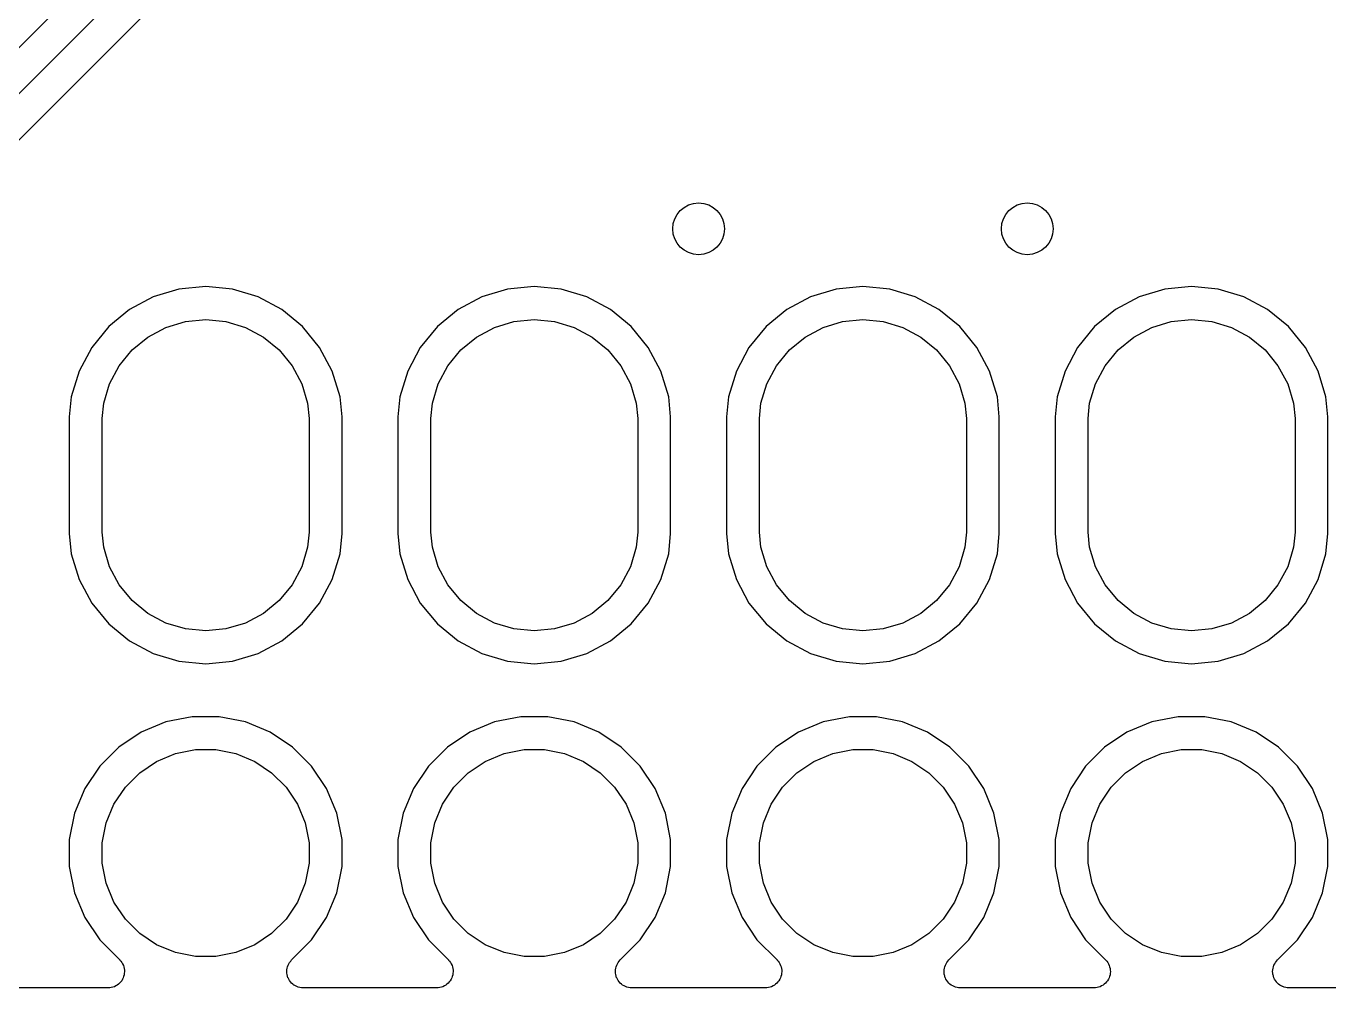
# Model space of a CAD drawing. Extents: x 74.6 to 163.3, y -89.7 to -63.9.
# Drawn here: x 104.66 to 114.73, y -89.69 to -82.25 of the extents above; entities that cross this region are included whole.
import ezdxf

# ---------------------------------------------------------------- set-up
doc = ezdxf.new("R2010")
doc.units = 0
doc.layers.add('BLACK', color=7, linetype='CONTINUOUS')

msp = doc.modelspace()

# ---------------------------------------------------------------- linework, layer by layer
at = {"layer": 'BLACK', "linetype": 'CONTINUOUS'}
for p, q in [((103.834, -83.187), (113.074, -73.9468)), ((113.27, -74.1044), (103.979, -83.396)), ((104.172, -83.5624), (113.274, -74.4603)), ((105.838, -84.2862), (105.64, -84.3465)), ((106.045, -84.2659), (105.838, -84.2862)), ((106.252, -84.2862), (106.045, -84.2659)), ((106.45, -84.3465), (106.252, -84.2862)), ((108.378, -84.2862), (108.18, -84.3465)), ((108.585, -84.2659), (108.378, -84.2862)), ((108.792, -84.2862), (108.585, -84.2659)), ((108.99, -84.3465), (108.792, -84.2862)), ((110.918, -84.2862), (110.72, -84.3465)), ((111.125, -84.2659), (110.918, -84.2862)), ((111.332, -84.2862), (111.125, -84.2659)), ((111.53, -84.3465), (111.332, -84.2862)), ((113.458, -84.2862), (113.26, -84.3465)), ((113.665, -84.2659), (113.458, -84.2862)), ((113.872, -84.2862), (113.665, -84.2659)), ((114.07, -84.3465), (113.872, -84.2862)), ((105.64, -84.3465), (105.457, -84.4444)), ((106.633, -84.4444), (106.45, -84.3465)), ((108.18, -84.3465), (107.997, -84.4444)), ((109.173, -84.4444), (108.99, -84.3465)), ((110.72, -84.3465), (110.537, -84.4444)), ((111.713, -84.4444), (111.53, -84.3465)), ((113.26, -84.3465), (113.077, -84.4444)), ((114.253, -84.4444), (114.07, -84.3465)), ((105.457, -84.4444), (105.296, -84.5761)), ((106.794, -84.5761), (106.633, -84.4444)), ((107.997, -84.4444), (107.836, -84.5761)), ((109.334, -84.5761), (109.173, -84.4444)), ((110.537, -84.4444), (110.376, -84.5761)), ((111.874, -84.5761), (111.713, -84.4444)), ((113.077, -84.4444), (112.916, -84.5761)), ((114.414, -84.5761), (114.253, -84.4444)), ((105.296, -84.5761), (105.164, -84.7366)), ((105.598, -84.6566), (105.737, -84.5823)), ((105.737, -84.5823), (105.888, -84.5366)), ((105.888, -84.5366), (106.045, -84.5211)), ((106.045, -84.5211), (106.202, -84.5366)), ((106.202, -84.5366), (106.353, -84.5823)), ((106.353, -84.5823), (106.492, -84.6566)), ((106.926, -84.7366), (106.794, -84.5761)), ((107.836, -84.5761), (107.704, -84.7366)), ((108.138, -84.6566), (108.277, -84.5823)), ((108.277, -84.5823), (108.428, -84.5366)), ((108.428, -84.5366), (108.585, -84.5211)), ((108.585, -84.5211), (108.742, -84.5366)), ((108.742, -84.5366), (108.893, -84.5823)), ((108.893, -84.5823), (109.032, -84.6566)), ((109.466, -84.7366), (109.334, -84.5761)), ((110.376, -84.5761), (110.244, -84.7366)), ((110.678, -84.6566), (110.817, -84.5823)), ((110.817, -84.5823), (110.968, -84.5366)), ((110.968, -84.5366), (111.125, -84.5211)), ((111.125, -84.5211), (111.282, -84.5366)), ((111.282, -84.5366), (111.433, -84.5823)), ((111.433, -84.5823), (111.572, -84.6566)), ((112.006, -84.7366), (111.874, -84.5761)), ((112.916, -84.5761), (112.784, -84.7366)), ((113.218, -84.6566), (113.357, -84.5823)), ((113.357, -84.5823), (113.508, -84.5366)), ((113.508, -84.5366), (113.665, -84.5211)), ((113.665, -84.5211), (113.822, -84.5366)), ((113.822, -84.5366), (113.973, -84.5823)), ((113.973, -84.5823), (114.112, -84.6566)), ((114.546, -84.7366), (114.414, -84.5761)), ((105.477, -84.7566), (105.598, -84.6566)), ((106.492, -84.6566), (106.613, -84.7566)), ((108.017, -84.7566), (108.138, -84.6566)), ((109.032, -84.6566), (109.153, -84.7566)), ((110.557, -84.7566), (110.678, -84.6566)), ((111.572, -84.6566), (111.693, -84.7566)), ((113.097, -84.7566), (113.218, -84.6566)), ((114.112, -84.6566), (114.233, -84.7566)), ((105.164, -84.7366), (105.067, -84.9197)), ((105.377, -84.8784), (105.477, -84.7566)), ((106.613, -84.7566), (106.713, -84.8784)), ((107.023, -84.9197), (106.926, -84.7366)), ((107.704, -84.7366), (107.607, -84.9197)), ((107.917, -84.8784), (108.017, -84.7566)), ((109.153, -84.7566), (109.253, -84.8784)), ((109.563, -84.9197), (109.466, -84.7366)), ((110.244, -84.7366), (110.147, -84.9197)), ((110.457, -84.8784), (110.557, -84.7566)), ((111.693, -84.7566), (111.793, -84.8784)), ((112.103, -84.9197), (112.006, -84.7366)), ((112.784, -84.7366), (112.687, -84.9197)), ((112.997, -84.8784), (113.097, -84.7566)), ((114.233, -84.7566), (114.333, -84.8784)), ((114.643, -84.9197), (114.546, -84.7366)), ((105.302, -85.0174), (105.377, -84.8784)), ((106.713, -84.8784), (106.788, -85.0174)), ((107.842, -85.0174), (107.917, -84.8784)), ((109.253, -84.8784), (109.328, -85.0174)), ((110.382, -85.0174), (110.457, -84.8784)), ((111.793, -84.8784), (111.868, -85.0174)), ((112.922, -85.0174), (112.997, -84.8784)), ((114.333, -84.8784), (114.408, -85.0174)), ((105.067, -84.9197), (105.006, -85.1184)), ((107.084, -85.1184), (107.023, -84.9197)), ((107.607, -84.9197), (107.546, -85.1184)), ((109.624, -85.1184), (109.563, -84.9197)), ((110.147, -84.9197), (110.086, -85.1184)), ((112.164, -85.1184), (112.103, -84.9197)), ((112.687, -84.9197), (112.626, -85.1184)), ((114.704, -85.1184), (114.643, -84.9197)), ((105.257, -85.1682), (105.302, -85.0174)), ((106.788, -85.0174), (106.833, -85.1682)), ((107.797, -85.1682), (107.842, -85.0174)), ((109.328, -85.0174), (109.373, -85.1682)), ((110.337, -85.1682), (110.382, -85.0174)), ((111.868, -85.0174), (111.913, -85.1682)), ((112.877, -85.1682), (112.922, -85.0174)), ((114.408, -85.0174), (114.453, -85.1682)), ((105.006, -85.1184), (104.991, -85.2732)), ((105.245, -85.2857), (105.257, -85.1682)), ((106.833, -85.1682), (106.845, -85.2857)), ((107.099, -85.2732), (107.084, -85.1184)), ((107.546, -85.1184), (107.531, -85.2732)), ((107.785, -85.2857), (107.797, -85.1682)), ((109.373, -85.1682), (109.385, -85.2857)), ((109.639, -85.2732), (109.624, -85.1184)), ((110.086, -85.1184), (110.071, -85.2732)), ((110.325, -85.2857), (110.337, -85.1682)), ((111.913, -85.1682), (111.925, -85.2857)), ((112.179, -85.2732), (112.164, -85.1184)), ((112.626, -85.1184), (112.611, -85.2732)), ((112.865, -85.2857), (112.877, -85.1682)), ((114.453, -85.1682), (114.465, -85.2857)), ((114.719, -85.2732), (114.704, -85.1184)), ((104.991, -85.2732), (104.991, -86.1768)), ((105.245, -86.1643), (105.245, -85.2857)), ((106.845, -85.2857), (106.845, -86.1643)), ((107.099, -86.1768), (107.099, -85.2732)), ((107.531, -85.2732), (107.531, -86.1768)), ((107.785, -86.1643), (107.785, -85.2857)), ((109.385, -85.2857), (109.385, -86.1643)), ((109.639, -86.1768), (109.639, -85.2732)), ((110.071, -85.2732), (110.071, -86.1768)), ((110.325, -86.1643), (110.325, -85.2857)), ((111.925, -85.2857), (111.925, -86.1643)), ((112.179, -86.1768), (112.179, -85.2732)), ((112.611, -85.2732), (112.611, -86.1768)), ((112.865, -86.1643), (112.865, -85.2857)), ((114.465, -85.2857), (114.465, -86.1643)), ((114.719, -86.1768), (114.719, -85.2732)), ((104.991, -86.1768), (105.006, -86.3316)), ((105.257, -86.2818), (105.245, -86.1643)), ((106.845, -86.1643), (106.833, -86.2818)), ((107.084, -86.3316), (107.099, -86.1768)), ((107.531, -86.1768), (107.546, -86.3316)), ((107.797, -86.2818), (107.785, -86.1643)), ((109.385, -86.1643), (109.373, -86.2818)), ((109.624, -86.3316), (109.639, -86.1768)), ((110.071, -86.1768), (110.086, -86.3316)), ((110.337, -86.2818), (110.325, -86.1643)), ((111.925, -86.1643), (111.913, -86.2818)), ((112.164, -86.3316), (112.179, -86.1768)), ((112.611, -86.1768), (112.626, -86.3316)), ((112.877, -86.2818), (112.865, -86.1643)), ((114.465, -86.1643), (114.453, -86.2818)), ((114.704, -86.3316), (114.719, -86.1768)), ((105.302, -86.4326), (105.257, -86.2818)), ((106.833, -86.2818), (106.788, -86.4326)), ((107.842, -86.4326), (107.797, -86.2818)), ((109.373, -86.2818), (109.328, -86.4326)), ((110.382, -86.4326), (110.337, -86.2818)), ((111.913, -86.2818), (111.868, -86.4326)), ((112.922, -86.4326), (112.877, -86.2818)), ((114.453, -86.2818), (114.408, -86.4326)), ((105.006, -86.3316), (105.067, -86.5303)), ((107.023, -86.5303), (107.084, -86.3316)), ((107.546, -86.3316), (107.607, -86.5303)), ((109.563, -86.5303), (109.624, -86.3316)), ((110.086, -86.3316), (110.147, -86.5303)), ((112.103, -86.5303), (112.164, -86.3316)), ((112.626, -86.3316), (112.687, -86.5303)), ((114.643, -86.5303), (114.704, -86.3316)), ((105.377, -86.5716), (105.302, -86.4326)), ((106.788, -86.4326), (106.713, -86.5716)), ((107.917, -86.5716), (107.842, -86.4326)), ((109.328, -86.4326), (109.253, -86.5716)), ((110.457, -86.5716), (110.382, -86.4326)), ((111.868, -86.4326), (111.793, -86.5716)), ((112.997, -86.5716), (112.922, -86.4326)), ((114.408, -86.4326), (114.333, -86.5716)), ((105.067, -86.5303), (105.164, -86.7134)), ((105.477, -86.6934), (105.377, -86.5716)), ((106.713, -86.5716), (106.613, -86.6934)), ((106.926, -86.7134), (107.023, -86.5303)), ((107.607, -86.5303), (107.704, -86.7134)), ((108.017, -86.6934), (107.917, -86.5716)), ((109.253, -86.5716), (109.153, -86.6934)), ((109.466, -86.7134), (109.563, -86.5303)), ((110.147, -86.5303), (110.244, -86.7134)), ((110.557, -86.6934), (110.457, -86.5716)), ((111.793, -86.5716), (111.693, -86.6934)), ((112.006, -86.7134), (112.103, -86.5303)), ((112.687, -86.5303), (112.784, -86.7134)), ((113.097, -86.6934), (112.997, -86.5716)), ((114.333, -86.5716), (114.233, -86.6934)), ((114.546, -86.7134), (114.643, -86.5303)), ((105.598, -86.7934), (105.477, -86.6934)), ((106.613, -86.6934), (106.492, -86.7934)), ((108.138, -86.7934), (108.017, -86.6934)), ((109.153, -86.6934), (109.032, -86.7934)), ((110.678, -86.7934), (110.557, -86.6934)), ((111.693, -86.6934), (111.572, -86.7934)), ((113.218, -86.7934), (113.097, -86.6934)), ((114.233, -86.6934), (114.112, -86.7934)), ((105.164, -86.7134), (105.296, -86.8739)), ((105.737, -86.8677), (105.598, -86.7934)), ((106.492, -86.7934), (106.353, -86.8677)), ((106.794, -86.8739), (106.926, -86.7134)), ((107.704, -86.7134), (107.836, -86.8739)), ((108.277, -86.8677), (108.138, -86.7934)), ((109.032, -86.7934), (108.893, -86.8677)), ((109.334, -86.8739), (109.466, -86.7134)), ((110.244, -86.7134), (110.376, -86.8739)), ((110.817, -86.8677), (110.678, -86.7934)), ((111.572, -86.7934), (111.433, -86.8677)), ((111.874, -86.8739), (112.006, -86.7134)), ((112.784, -86.7134), (112.916, -86.8739)), ((113.357, -86.8677), (113.218, -86.7934)), ((114.112, -86.7934), (113.973, -86.8677)), ((114.414, -86.8739), (114.546, -86.7134)), ((105.296, -86.8739), (105.457, -87.0056)), ((105.888, -86.9134), (105.737, -86.8677)), ((106.353, -86.8677), (106.202, -86.9134)), ((106.633, -87.0056), (106.794, -86.8739)), ((107.836, -86.8739), (107.997, -87.0056)), ((108.428, -86.9134), (108.277, -86.8677)), ((108.893, -86.8677), (108.742, -86.9134)), ((109.173, -87.0056), (109.334, -86.8739)), ((110.376, -86.8739), (110.537, -87.0056)), ((110.968, -86.9134), (110.817, -86.8677)), ((111.433, -86.8677), (111.282, -86.9134)), ((111.713, -87.0056), (111.874, -86.8739)), ((112.916, -86.8739), (113.077, -87.0056)), ((113.508, -86.9134), (113.357, -86.8677)), ((113.973, -86.8677), (113.822, -86.9134)), ((114.253, -87.0056), (114.414, -86.8739)), ((105.457, -87.0056), (105.64, -87.1035)), ((106.045, -86.9289), (105.888, -86.9134)), ((106.202, -86.9134), (106.045, -86.9289)), ((106.45, -87.1035), (106.633, -87.0056)), ((107.997, -87.0056), (108.18, -87.1035)), ((108.585, -86.9289), (108.428, -86.9134)), ((108.742, -86.9134), (108.585, -86.9289)), ((108.99, -87.1035), (109.173, -87.0056)), ((110.537, -87.0056), (110.72, -87.1035)), ((111.125, -86.9289), (110.968, -86.9134)), ((111.282, -86.9134), (111.125, -86.9289)), ((111.53, -87.1035), (111.713, -87.0056)), ((113.077, -87.0056), (113.26, -87.1035)), ((113.665, -86.9289), (113.508, -86.9134)), ((113.822, -86.9134), (113.665, -86.9289)), ((114.07, -87.1035), (114.253, -87.0056)), ((105.64, -87.1035), (105.838, -87.1637)), ((106.252, -87.1637), (106.45, -87.1035)), ((108.18, -87.1035), (108.378, -87.1637)), ((108.792, -87.1637), (108.99, -87.1035)), ((110.72, -87.1035), (110.918, -87.1637)), ((111.332, -87.1637), (111.53, -87.1035)), ((113.26, -87.1035), (113.458, -87.1637)), ((113.872, -87.1637), (114.07, -87.1035)), ((105.838, -87.1637), (106.045, -87.1841)), ((106.045, -87.1841), (106.252, -87.1637)), ((108.378, -87.1637), (108.585, -87.1841)), ((108.585, -87.1841), (108.792, -87.1637)), ((110.918, -87.1637), (111.125, -87.1841)), ((111.125, -87.1841), (111.332, -87.1637)), ((113.458, -87.1637), (113.665, -87.1841)), ((113.665, -87.1841), (113.872, -87.1637)), ((105.941, -87.592), (105.738, -87.6325)), ((106.149, -87.592), (105.941, -87.592)), ((106.352, -87.6325), (106.149, -87.592)), ((108.481, -87.592), (108.278, -87.6325)), ((108.689, -87.592), (108.481, -87.592)), ((108.892, -87.6325), (108.689, -87.592)), ((111.021, -87.592), (110.818, -87.6325)), ((111.229, -87.592), (111.021, -87.592)), ((111.432, -87.6325), (111.229, -87.592)), ((113.561, -87.592), (113.358, -87.6325)), ((113.769, -87.592), (113.561, -87.592)), ((113.972, -87.6325), (113.769, -87.592)), ((105.546, -87.712), (105.373, -87.8273)), ((105.738, -87.6325), (105.546, -87.712)), ((106.544, -87.712), (106.352, -87.6325)), ((106.717, -87.8273), (106.544, -87.712)), ((108.086, -87.712), (107.913, -87.8273)), ((108.278, -87.6325), (108.086, -87.712)), ((109.084, -87.712), (108.892, -87.6325)), ((109.257, -87.8273), (109.084, -87.712)), ((110.626, -87.712), (110.453, -87.8273)), ((110.818, -87.6325), (110.626, -87.712)), ((111.624, -87.712), (111.432, -87.6325)), ((111.797, -87.8273), (111.624, -87.712)), ((113.166, -87.712), (112.993, -87.8273)), ((113.358, -87.6325), (113.166, -87.712)), ((114.164, -87.712), (113.972, -87.6325)), ((114.337, -87.8273), (114.164, -87.712)), ((105.373, -87.8273), (105.226, -87.9741)), ((105.666, -87.937), (105.812, -87.8767)), ((105.812, -87.8767), (105.966, -87.846)), ((105.966, -87.846), (106.124, -87.846)), ((106.124, -87.846), (106.278, -87.8767)), ((106.278, -87.8767), (106.424, -87.937)), ((106.864, -87.9741), (106.717, -87.8273)), ((107.913, -87.8273), (107.766, -87.9741)), ((108.206, -87.937), (108.352, -87.8767)), ((108.352, -87.8767), (108.506, -87.846)), ((108.506, -87.846), (108.664, -87.846)), ((108.664, -87.846), (108.818, -87.8767)), ((108.818, -87.8767), (108.964, -87.937)), ((109.404, -87.9741), (109.257, -87.8273)), ((110.453, -87.8273), (110.306, -87.9741)), ((110.746, -87.937), (110.892, -87.8767)), ((110.892, -87.8767), (111.046, -87.846)), ((111.046, -87.846), (111.204, -87.846)), ((111.204, -87.846), (111.358, -87.8767)), ((111.358, -87.8767), (111.504, -87.937)), ((111.944, -87.9741), (111.797, -87.8273)), ((112.993, -87.8273), (112.846, -87.9741)), ((113.286, -87.937), (113.432, -87.8767)), ((113.432, -87.8767), (113.586, -87.846)), ((113.586, -87.846), (113.744, -87.846)), ((113.744, -87.846), (113.898, -87.8767)), ((113.898, -87.8767), (114.044, -87.937)), ((114.484, -87.9741), (114.337, -87.8273)), ((105.226, -87.9741), (105.111, -88.1467)), ((105.535, -88.0246), (105.666, -87.937)), ((106.424, -87.937), (106.555, -88.0246)), ((106.979, -88.1467), (106.864, -87.9741)), ((107.766, -87.9741), (107.651, -88.1467)), ((108.075, -88.0246), (108.206, -87.937)), ((108.964, -87.937), (109.095, -88.0246)), ((109.519, -88.1467), (109.404, -87.9741)), ((110.306, -87.9741), (110.191, -88.1467)), ((110.615, -88.0246), (110.746, -87.937)), ((111.504, -87.937), (111.635, -88.0246)), ((112.059, -88.1467), (111.944, -87.9741)), ((112.846, -87.9741), (112.731, -88.1467)), ((113.155, -88.0246), (113.286, -87.937)), ((114.044, -87.937), (114.175, -88.0246)), ((114.599, -88.1467), (114.484, -87.9741)), ((105.424, -88.136), (105.535, -88.0246)), ((106.555, -88.0246), (106.666, -88.136)), ((107.964, -88.136), (108.075, -88.0246)), ((109.095, -88.0246), (109.206, -88.136)), ((110.504, -88.136), (110.615, -88.0246)), ((111.635, -88.0246), (111.746, -88.136)), ((113.044, -88.136), (113.155, -88.0246)), ((114.175, -88.0246), (114.286, -88.136)), ((105.111, -88.1467), (105.032, -88.3386)), ((105.336, -88.2671), (105.424, -88.136)), ((106.666, -88.136), (106.754, -88.2671)), ((107.058, -88.3386), (106.979, -88.1467)), ((107.651, -88.1467), (107.572, -88.3386)), ((107.876, -88.2671), (107.964, -88.136)), ((109.206, -88.136), (109.294, -88.2671)), ((109.598, -88.3386), (109.519, -88.1467)), ((110.191, -88.1467), (110.112, -88.3386)), ((110.416, -88.2671), (110.504, -88.136)), ((111.746, -88.136), (111.834, -88.2671)), ((112.138, -88.3386), (112.059, -88.1467)), ((112.731, -88.1467), (112.652, -88.3386)), ((112.956, -88.2671), (113.044, -88.136)), ((114.286, -88.136), (114.374, -88.2671)), ((114.678, -88.3386), (114.599, -88.1467)), ((105.276, -88.4126), (105.336, -88.2671)), ((106.754, -88.2671), (106.814, -88.4126)), ((107.816, -88.4126), (107.876, -88.2671)), ((109.294, -88.2671), (109.354, -88.4126)), ((110.356, -88.4126), (110.416, -88.2671)), ((111.834, -88.2671), (111.894, -88.4126)), ((112.896, -88.4126), (112.956, -88.2671)), ((114.374, -88.2671), (114.434, -88.4126)), ((105.032, -88.3386), (104.991, -88.5422)), ((105.245, -88.5672), (105.276, -88.4126)), ((106.814, -88.4126), (106.845, -88.5672)), ((107.099, -88.5422), (107.058, -88.3386)), ((107.572, -88.3386), (107.531, -88.5422)), ((107.785, -88.5672), (107.816, -88.4126)), ((109.354, -88.4126), (109.385, -88.5672)), ((109.639, -88.5422), (109.598, -88.3386)), ((110.112, -88.3386), (110.071, -88.5422)), ((110.325, -88.5672), (110.356, -88.4126)), ((111.894, -88.4126), (111.925, -88.5672)), ((112.179, -88.5422), (112.138, -88.3386)), ((112.652, -88.3386), (112.611, -88.5422)), ((112.865, -88.5672), (112.896, -88.4126)), ((114.434, -88.4126), (114.465, -88.5672)), ((114.719, -88.5422), (114.678, -88.3386)), ((104.991, -88.5422), (104.991, -88.7498)), ((105.245, -88.7248), (105.245, -88.5672)), ((106.845, -88.5672), (106.845, -88.7248)), ((107.099, -88.7498), (107.099, -88.5422)), ((107.531, -88.5422), (107.531, -88.7498)), ((107.785, -88.7248), (107.785, -88.5672)), ((109.385, -88.5672), (109.385, -88.7248)), ((109.639, -88.7498), (109.639, -88.5422)), ((110.071, -88.5422), (110.071, -88.7498)), ((110.325, -88.7248), (110.325, -88.5672)), ((111.925, -88.5672), (111.925, -88.7248)), ((112.179, -88.7498), (112.179, -88.5422)), ((112.611, -88.5422), (112.611, -88.7498)), ((112.865, -88.7248), (112.865, -88.5672)), ((114.465, -88.5672), (114.465, -88.7248)), ((114.719, -88.7498), (114.719, -88.5422)), ((104.991, -88.7498), (105.032, -88.9534)), ((105.276, -88.8794), (105.245, -88.7248)), ((106.845, -88.7248), (106.814, -88.8794)), ((107.058, -88.9534), (107.099, -88.7498)), ((107.531, -88.7498), (107.572, -88.9534)), ((107.816, -88.8794), (107.785, -88.7248)), ((109.385, -88.7248), (109.354, -88.8794)), ((109.598, -88.9534), (109.639, -88.7498)), ((110.071, -88.7498), (110.112, -88.9534)), ((110.356, -88.8794), (110.325, -88.7248)), ((111.925, -88.7248), (111.894, -88.8794)), ((112.138, -88.9534), (112.179, -88.7498)), ((112.611, -88.7498), (112.652, -88.9534)), ((112.896, -88.8794), (112.865, -88.7248)), ((114.465, -88.7248), (114.434, -88.8794)), ((114.678, -88.9534), (114.719, -88.7498)), ((105.336, -89.0249), (105.276, -88.8794)), ((106.814, -88.8794), (106.754, -89.0249)), ((107.876, -89.0249), (107.816, -88.8794)), ((109.354, -88.8794), (109.294, -89.0249)), ((110.416, -89.0249), (110.356, -88.8794)), ((111.894, -88.8794), (111.834, -89.0249)), ((112.956, -89.0249), (112.896, -88.8794)), ((114.434, -88.8794), (114.374, -89.0249)), ((105.032, -88.9534), (105.111, -89.1453)), ((106.979, -89.1453), (107.058, -88.9534)), ((107.572, -88.9534), (107.651, -89.1453)), ((109.519, -89.1453), (109.598, -88.9534)), ((110.112, -88.9534), (110.191, -89.1453)), ((112.059, -89.1453), (112.138, -88.9534)), ((112.652, -88.9534), (112.731, -89.1453)), ((114.599, -89.1453), (114.678, -88.9534)), ((105.424, -89.156), (105.336, -89.0249)), ((106.754, -89.0249), (106.666, -89.156)), ((107.964, -89.156), (107.876, -89.0249)), ((109.294, -89.0249), (109.206, -89.156)), ((110.504, -89.156), (110.416, -89.0249)), ((111.834, -89.0249), (111.746, -89.156)), ((113.044, -89.156), (112.956, -89.0249)), ((114.374, -89.0249), (114.286, -89.156)), ((105.111, -89.1453), (105.226, -89.3179)), ((105.535, -89.2674), (105.424, -89.156)), ((106.666, -89.156), (106.555, -89.2674)), ((106.864, -89.3179), (106.979, -89.1453)), ((107.651, -89.1453), (107.766, -89.3179)), ((108.075, -89.2674), (107.964, -89.156)), ((109.206, -89.156), (109.095, -89.2674)), ((109.404, -89.3179), (109.519, -89.1453)), ((110.191, -89.1453), (110.306, -89.3179)), ((110.615, -89.2674), (110.504, -89.156)), ((111.746, -89.156), (111.635, -89.2674)), ((111.944, -89.3179), (112.059, -89.1453)), ((112.731, -89.1453), (112.846, -89.3179)), ((113.155, -89.2674), (113.044, -89.156)), ((114.286, -89.156), (114.175, -89.2674)), ((114.484, -89.3179), (114.599, -89.1453)), ((105.226, -89.3179), (105.381, -89.4722)), ((105.666, -89.355), (105.535, -89.2674)), ((106.555, -89.2674), (106.424, -89.355)), ((106.709, -89.4722), (106.864, -89.3179)), ((107.766, -89.3179), (107.921, -89.4722)), ((108.206, -89.355), (108.075, -89.2674)), ((109.095, -89.2674), (108.964, -89.355)), ((109.249, -89.4722), (109.404, -89.3179)), ((110.306, -89.3179), (110.461, -89.4722)), ((110.746, -89.355), (110.615, -89.2674)), ((111.635, -89.2674), (111.504, -89.355)), ((111.789, -89.4722), (111.944, -89.3179)), ((112.846, -89.3179), (113.001, -89.4722)), ((113.286, -89.355), (113.155, -89.2674)), ((114.175, -89.2674), (114.044, -89.355)), ((114.329, -89.4722), (114.484, -89.3179)), ((105.812, -89.4153), (105.666, -89.355)), ((105.966, -89.446), (105.812, -89.4153)), ((106.278, -89.4153), (106.124, -89.446)), ((106.424, -89.355), (106.278, -89.4153)), ((108.352, -89.4153), (108.206, -89.355)), ((108.506, -89.446), (108.352, -89.4153)), ((108.818, -89.4153), (108.664, -89.446)), ((108.964, -89.355), (108.818, -89.4153)), ((110.892, -89.4153), (110.746, -89.355)), ((111.046, -89.446), (110.892, -89.4153)), ((111.358, -89.4153), (111.204, -89.446)), ((111.504, -89.355), (111.358, -89.4153)), ((113.432, -89.4153), (113.286, -89.355)), ((113.586, -89.446), (113.432, -89.4153)), ((113.898, -89.4153), (113.744, -89.446)), ((114.044, -89.355), (113.898, -89.4153)), ((105.381, -89.4722), (105.382, -89.4731)), ((105.382, -89.4731), (105.382, -89.4731)), ((105.382, -89.4731), (105.382, -89.4732)), ((105.382, -89.4732), (105.382, -89.4735)), ((105.382, -89.4735), (105.39, -89.4831)), ((105.39, -89.4831), (105.397, -89.4925)), ((105.397, -89.4925), (105.397, -89.4927)), ((105.397, -89.4927), (105.397, -89.4928)), ((105.397, -89.4928), (105.403, -89.5037)), ((105.403, -89.5037), (105.409, -89.5144)), ((105.409, -89.5144), (105.409, -89.5146)), ((105.409, -89.5146), (105.409, -89.5148)), ((105.409, -89.5148), (105.412, -89.5267)), ((106.124, -89.446), (105.966, -89.446)), ((106.675, -89.5365), (106.678, -89.5247)), ((106.678, -89.5247), (106.682, -89.5132)), ((106.682, -89.5128), (106.688, -89.5019)), ((106.682, -89.513), (106.682, -89.5128)), ((106.682, -89.5132), (106.682, -89.513)), ((106.688, -89.5019), (106.694, -89.4914)), ((106.694, -89.491), (106.702, -89.4816)), ((106.694, -89.4912), (106.694, -89.491)), ((106.694, -89.4914), (106.694, -89.4912)), ((106.702, -89.4816), (106.709, -89.4722)), ((107.921, -89.4722), (107.922, -89.4731)), ((107.922, -89.4731), (107.922, -89.4731)), ((107.922, -89.4731), (107.922, -89.4732)), ((107.922, -89.4732), (107.922, -89.4735)), ((107.922, -89.4735), (107.93, -89.4831)), ((107.93, -89.4831), (107.937, -89.4925)), ((107.937, -89.4925), (107.937, -89.4927)), ((107.937, -89.4927), (107.937, -89.4928)), ((107.937, -89.4928), (107.943, -89.5037)), ((107.943, -89.5037), (107.949, -89.5144)), ((107.949, -89.5144), (107.949, -89.5146)), ((107.949, -89.5146), (107.949, -89.5148)), ((107.949, -89.5148), (107.952, -89.5267)), ((108.664, -89.446), (108.506, -89.446)), ((109.215, -89.5365), (109.218, -89.5247)), ((109.218, -89.5247), (109.222, -89.5132)), ((109.222, -89.5128), (109.228, -89.5019)), ((109.222, -89.513), (109.222, -89.5128)), ((109.222, -89.5132), (109.222, -89.513)), ((109.228, -89.5019), (109.234, -89.4914)), ((109.234, -89.491), (109.242, -89.4816)), ((109.234, -89.4912), (109.234, -89.491)), ((109.234, -89.4914), (109.234, -89.4912)), ((109.242, -89.4816), (109.249, -89.4722)), ((110.461, -89.4722), (110.462, -89.4731)), ((110.462, -89.4731), (110.462, -89.4731)), ((110.462, -89.4731), (110.462, -89.4732)), ((110.462, -89.4732), (110.462, -89.4735)), ((110.462, -89.4735), (110.47, -89.4831)), ((110.47, -89.4831), (110.477, -89.4925)), ((110.477, -89.4925), (110.477, -89.4927)), ((110.477, -89.4927), (110.477, -89.4928)), ((110.477, -89.4928), (110.483, -89.5037)), ((110.483, -89.5037), (110.489, -89.5144)), ((110.489, -89.5144), (110.489, -89.5146)), ((110.489, -89.5146), (110.489, -89.5148)), ((110.489, -89.5148), (110.492, -89.5267)), ((111.204, -89.446), (111.046, -89.446)), ((111.755, -89.5365), (111.758, -89.5247)), ((111.758, -89.5247), (111.762, -89.5132)), ((111.762, -89.5128), (111.768, -89.5019)), ((111.762, -89.513), (111.762, -89.5128)), ((111.762, -89.5132), (111.762, -89.513)), ((111.768, -89.5019), (111.774, -89.4914)), ((111.774, -89.491), (111.782, -89.4816)), ((111.774, -89.4912), (111.774, -89.491)), ((111.774, -89.4914), (111.774, -89.4912)), ((111.782, -89.4816), (111.789, -89.4722)), ((113.001, -89.4722), (113.002, -89.4731)), ((113.002, -89.4731), (113.002, -89.4731)), ((113.002, -89.4731), (113.002, -89.4732)), ((113.002, -89.4732), (113.002, -89.4735)), ((113.002, -89.4735), (113.01, -89.4831)), ((113.01, -89.4831), (113.017, -89.4925)), ((113.017, -89.4925), (113.017, -89.4927)), ((113.017, -89.4927), (113.017, -89.4928)), ((113.017, -89.4928), (113.023, -89.5037)), ((113.023, -89.5037), (113.029, -89.5144)), ((113.029, -89.5144), (113.029, -89.5146)), ((113.029, -89.5146), (113.029, -89.5148)), ((113.029, -89.5148), (113.032, -89.5267)), ((113.744, -89.446), (113.586, -89.446)), ((114.295, -89.5365), (114.298, -89.5247)), ((114.298, -89.5247), (114.302, -89.5132)), ((114.302, -89.5128), (114.308, -89.5019)), ((114.302, -89.513), (114.302, -89.5128)), ((114.302, -89.5132), (114.302, -89.513)), ((114.308, -89.5019), (114.314, -89.4914)), ((114.314, -89.491), (114.322, -89.4816)), ((114.314, -89.4912), (114.314, -89.491)), ((114.314, -89.4914), (114.314, -89.4912)), ((114.322, -89.4816), (114.329, -89.4722)), ((105.402, -89.6223), (105.396, -89.633)), ((105.408, -89.6116), (105.402, -89.6223)), ((105.411, -89.5997), (105.408, -89.6112)), ((105.408, -89.6112), (105.408, -89.6114)), ((105.408, -89.6114), (105.408, -89.6116)), ((105.415, -89.588), (105.411, -89.5997)), ((105.412, -89.5267), (105.416, -89.5382)), ((105.416, -89.5755), (105.415, -89.5875)), ((105.415, -89.5875), (105.415, -89.5877)), ((105.415, -89.5877), (105.415, -89.588)), ((105.416, -89.5382), (105.416, -89.5384)), ((105.416, -89.5384), (105.416, -89.5386)), ((105.416, -89.5386), (105.417, -89.5508)), ((105.418, -89.5633), (105.416, -89.5755)), ((105.417, -89.5508), (105.418, -89.5629)), ((105.418, -89.5629), (105.418, -89.5631)), ((105.418, -89.5631), (105.418, -89.5633)), ((106.672, -89.5611), (106.673, -89.549)), ((106.672, -89.5613), (106.672, -89.5611)), ((106.672, -89.5616), (106.672, -89.5613)), ((106.673, -89.5736), (106.672, -89.5616)), ((106.673, -89.549), (106.675, -89.5369)), ((106.674, -89.5858), (106.673, -89.5736)), ((106.674, -89.586), (106.674, -89.5858)), ((106.675, -89.5862), (106.674, -89.586)), ((106.675, -89.5367), (106.675, -89.5365)), ((106.675, -89.5369), (106.675, -89.5367)), ((106.678, -89.5979), (106.675, -89.5862)), ((106.681, -89.6096), (106.678, -89.5979)), ((106.682, -89.6098), (106.681, -89.6096)), ((106.682, -89.61), (106.682, -89.6098)), ((106.687, -89.6208), (106.682, -89.61)), ((106.693, -89.6315), (106.687, -89.6208)), ((107.942, -89.6223), (107.936, -89.633)), ((107.948, -89.6116), (107.942, -89.6223)), ((107.951, -89.5997), (107.948, -89.6112)), ((107.948, -89.6112), (107.948, -89.6114)), ((107.948, -89.6114), (107.948, -89.6116)), ((107.955, -89.588), (107.951, -89.5997)), ((107.952, -89.5267), (107.956, -89.5382)), ((107.956, -89.5755), (107.955, -89.5875)), ((107.955, -89.5875), (107.955, -89.5877)), ((107.955, -89.5877), (107.955, -89.588)), ((107.956, -89.5382), (107.956, -89.5384)), ((107.956, -89.5384), (107.956, -89.5386)), ((107.956, -89.5386), (107.957, -89.5508)), ((107.958, -89.5633), (107.956, -89.5755)), ((107.957, -89.5508), (107.958, -89.5629)), ((107.958, -89.5629), (107.958, -89.5631)), ((107.958, -89.5631), (107.958, -89.5633)), ((109.212, -89.5611), (109.213, -89.549)), ((109.212, -89.5613), (109.212, -89.5611)), ((109.212, -89.5616), (109.212, -89.5613)), ((109.213, -89.5736), (109.212, -89.5616)), ((109.213, -89.549), (109.215, -89.5369)), ((109.214, -89.5858), (109.213, -89.5736)), ((109.214, -89.586), (109.214, -89.5858)), ((109.215, -89.5862), (109.214, -89.586)), ((109.215, -89.5367), (109.215, -89.5365)), ((109.215, -89.5369), (109.215, -89.5367)), ((109.218, -89.5979), (109.215, -89.5862)), ((109.221, -89.6096), (109.218, -89.5979)), ((109.222, -89.6098), (109.221, -89.6096)), ((109.222, -89.61), (109.222, -89.6098)), ((109.227, -89.6208), (109.222, -89.61)), ((109.233, -89.6315), (109.227, -89.6208)), ((110.482, -89.6223), (110.476, -89.633)), ((110.488, -89.6116), (110.482, -89.6223)), ((110.491, -89.5997), (110.488, -89.6112)), ((110.488, -89.6112), (110.488, -89.6114)), ((110.488, -89.6114), (110.488, -89.6116)), ((110.495, -89.588), (110.491, -89.5997)), ((110.492, -89.5267), (110.496, -89.5382)), ((110.496, -89.5755), (110.495, -89.5875)), ((110.495, -89.5875), (110.495, -89.5877)), ((110.495, -89.5877), (110.495, -89.588)), ((110.496, -89.5382), (110.496, -89.5384)), ((110.496, -89.5384), (110.496, -89.5386)), ((110.496, -89.5386), (110.497, -89.5508)), ((110.498, -89.5633), (110.496, -89.5755)), ((110.497, -89.5508), (110.498, -89.5629)), ((110.498, -89.5629), (110.498, -89.5631)), ((110.498, -89.5631), (110.498, -89.5633)), ((111.752, -89.5611), (111.753, -89.549)), ((111.752, -89.5613), (111.752, -89.5611)), ((111.752, -89.5616), (111.752, -89.5613)), ((111.753, -89.5736), (111.752, -89.5616)), ((111.753, -89.549), (111.755, -89.5369)), ((111.754, -89.5858), (111.753, -89.5736)), ((111.754, -89.586), (111.754, -89.5858)), ((111.755, -89.5862), (111.754, -89.586)), ((111.755, -89.5367), (111.755, -89.5365)), ((111.755, -89.5369), (111.755, -89.5367)), ((111.758, -89.5979), (111.755, -89.5862)), ((111.761, -89.6096), (111.758, -89.5979)), ((111.762, -89.6098), (111.761, -89.6096)), ((111.762, -89.61), (111.762, -89.6098)), ((111.767, -89.6208), (111.762, -89.61)), ((111.773, -89.6315), (111.767, -89.6208)), ((113.022, -89.6223), (113.016, -89.633)), ((113.028, -89.6116), (113.022, -89.6223)), ((113.031, -89.5997), (113.028, -89.6112)), ((113.028, -89.6112), (113.028, -89.6114)), ((113.028, -89.6114), (113.028, -89.6116)), ((113.035, -89.588), (113.031, -89.5997)), ((113.032, -89.5267), (113.036, -89.5382)), ((113.036, -89.5755), (113.035, -89.5875)), ((113.035, -89.5875), (113.035, -89.5877)), ((113.035, -89.5877), (113.035, -89.588)), ((113.036, -89.5382), (113.036, -89.5384)), ((113.036, -89.5384), (113.036, -89.5386)), ((113.036, -89.5386), (113.037, -89.5508)), ((113.038, -89.5633), (113.036, -89.5755)), ((113.037, -89.5508), (113.038, -89.5629)), ((113.038, -89.5629), (113.038, -89.5631)), ((113.038, -89.5631), (113.038, -89.5633)), ((114.292, -89.5611), (114.293, -89.549)), ((114.292, -89.5613), (114.292, -89.5611)), ((114.292, -89.5616), (114.292, -89.5613)), ((114.293, -89.5736), (114.292, -89.5616)), ((114.293, -89.549), (114.295, -89.5369)), ((114.294, -89.5858), (114.293, -89.5736)), ((114.294, -89.586), (114.294, -89.5858)), ((114.295, -89.5862), (114.294, -89.586)), ((114.295, -89.5367), (114.295, -89.5365)), ((114.295, -89.5369), (114.295, -89.5367)), ((114.298, -89.5979), (114.295, -89.5862)), ((114.301, -89.6096), (114.298, -89.5979)), ((114.302, -89.6098), (114.301, -89.6096)), ((114.302, -89.61), (114.302, -89.6098)), ((114.307, -89.6208), (114.302, -89.61)), ((114.313, -89.6315), (114.307, -89.6208)), ((105.291, -89.689), (104.259, -89.689)), ((105.303, -89.6878), (105.291, -89.689)), ((105.315, -89.6867), (105.303, -89.6878)), ((105.327, -89.6831), (105.315, -89.6866)), ((105.315, -89.6866), (105.315, -89.6866)), ((105.315, -89.6866), (105.315, -89.6867)), ((105.339, -89.6796), (105.327, -89.6831)), ((105.35, -89.6738), (105.339, -89.6794)), ((105.339, -89.6794), (105.339, -89.6795)), ((105.339, -89.6795), (105.339, -89.6796)), ((105.361, -89.668), (105.35, -89.6738)), ((105.37, -89.6601), (105.361, -89.6678)), ((105.361, -89.6678), (105.361, -89.6679)), ((105.361, -89.6679), (105.361, -89.668)), ((105.38, -89.6524), (105.37, -89.6601)), ((105.388, -89.6428), (105.38, -89.6521)), ((105.38, -89.6521), (105.38, -89.6523)), ((105.38, -89.6523), (105.38, -89.6524)), ((105.396, -89.6334), (105.388, -89.6428)), ((105.396, -89.633), (105.396, -89.6332)), ((105.396, -89.6332), (105.396, -89.6334)), ((106.693, -89.6317), (106.693, -89.6315)), ((106.693, -89.6319), (106.693, -89.6317)), ((106.701, -89.6414), (106.693, -89.6319)), ((106.708, -89.6509), (106.701, -89.6414)), ((106.709, -89.651), (106.708, -89.6509)), ((106.709, -89.6512), (106.709, -89.651)), ((106.718, -89.659), (106.709, -89.6512)), ((106.727, -89.6668), (106.718, -89.659)), ((106.728, -89.6669), (106.727, -89.6668)), ((106.728, -89.667), (106.728, -89.6669)), ((106.739, -89.6729), (106.728, -89.667)), ((106.749, -89.6787), (106.739, -89.6729)), ((106.749, -89.6788), (106.749, -89.6787)), ((106.75, -89.6789), (106.749, -89.6788)), ((106.761, -89.6825), (106.75, -89.6789)), ((106.773, -89.6862), (106.761, -89.6825)), ((106.773, -89.6863), (106.773, -89.6862)), ((106.785, -89.6876), (106.773, -89.6863)), ((106.773, -89.6863), (106.773, -89.6863)), ((106.797, -89.689), (106.785, -89.6876)), ((106.798, -89.689), (106.797, -89.689)), ((106.799, -89.689), (106.798, -89.689)), ((106.798, -89.689), (106.798, -89.689)), ((106.798, -89.689), (106.798, -89.689)), ((107.831, -89.689), (106.799, -89.689)), ((107.843, -89.6878), (107.831, -89.689)), ((107.855, -89.6867), (107.843, -89.6878)), ((107.867, -89.6831), (107.855, -89.6866)), ((107.855, -89.6866), (107.855, -89.6866)), ((107.855, -89.6866), (107.855, -89.6867)), ((107.879, -89.6796), (107.867, -89.6831)), ((107.89, -89.6738), (107.879, -89.6794)), ((107.879, -89.6794), (107.879, -89.6795)), ((107.879, -89.6795), (107.879, -89.6796)), ((107.901, -89.668), (107.89, -89.6738)), ((107.91, -89.6601), (107.901, -89.6678)), ((107.901, -89.6678), (107.901, -89.6679)), ((107.901, -89.6679), (107.901, -89.668)), ((107.92, -89.6524), (107.91, -89.6601)), ((107.928, -89.6428), (107.92, -89.6521)), ((107.92, -89.6521), (107.92, -89.6523)), ((107.92, -89.6523), (107.92, -89.6524)), ((107.936, -89.6334), (107.928, -89.6428)), ((107.936, -89.633), (107.936, -89.6332)), ((107.936, -89.6332), (107.936, -89.6334)), ((109.233, -89.6317), (109.233, -89.6315)), ((109.233, -89.6319), (109.233, -89.6317)), ((109.241, -89.6414), (109.233, -89.6319)), ((109.248, -89.6509), (109.241, -89.6414)), ((109.249, -89.651), (109.248, -89.6509)), ((109.249, -89.6512), (109.249, -89.651)), ((109.258, -89.659), (109.249, -89.6512)), ((109.267, -89.6668), (109.258, -89.659)), ((109.268, -89.6669), (109.267, -89.6668)), ((109.268, -89.667), (109.268, -89.6669)), ((109.279, -89.6729), (109.268, -89.667)), ((109.289, -89.6787), (109.279, -89.6729)), ((109.289, -89.6788), (109.289, -89.6787)), ((109.29, -89.6789), (109.289, -89.6788)), ((109.301, -89.6825), (109.29, -89.6789)), ((109.313, -89.6862), (109.301, -89.6825)), ((109.313, -89.6863), (109.313, -89.6862)), ((109.325, -89.6876), (109.313, -89.6863)), ((109.313, -89.6863), (109.313, -89.6863)), ((109.337, -89.689), (109.325, -89.6876)), ((109.338, -89.689), (109.337, -89.689)), ((109.339, -89.689), (109.338, -89.689)), ((109.338, -89.689), (109.338, -89.689)), ((109.338, -89.689), (109.338, -89.689)), ((110.371, -89.689), (109.339, -89.689)), ((110.383, -89.6878), (110.371, -89.689)), ((110.395, -89.6867), (110.383, -89.6878)), ((110.407, -89.6831), (110.395, -89.6866)), ((110.395, -89.6866), (110.395, -89.6866)), ((110.395, -89.6866), (110.395, -89.6867)), ((110.419, -89.6796), (110.407, -89.6831)), ((110.43, -89.6738), (110.419, -89.6794)), ((110.419, -89.6794), (110.419, -89.6795)), ((110.419, -89.6795), (110.419, -89.6796)), ((110.441, -89.668), (110.43, -89.6738)), ((110.45, -89.6601), (110.441, -89.6678)), ((110.441, -89.6678), (110.441, -89.6679)), ((110.441, -89.6679), (110.441, -89.668)), ((110.46, -89.6524), (110.45, -89.6601)), ((110.468, -89.6428), (110.46, -89.6521)), ((110.46, -89.6521), (110.46, -89.6523)), ((110.46, -89.6523), (110.46, -89.6524)), ((110.476, -89.6334), (110.468, -89.6428)), ((110.476, -89.633), (110.476, -89.6332)), ((110.476, -89.6332), (110.476, -89.6334)), ((111.773, -89.6317), (111.773, -89.6315)), ((111.773, -89.6319), (111.773, -89.6317)), ((111.781, -89.6414), (111.773, -89.6319)), ((111.788, -89.6509), (111.781, -89.6414)), ((111.789, -89.651), (111.788, -89.6509)), ((111.789, -89.6512), (111.789, -89.651)), ((111.798, -89.659), (111.789, -89.6512)), ((111.807, -89.6668), (111.798, -89.659)), ((111.808, -89.6669), (111.807, -89.6668)), ((111.808, -89.667), (111.808, -89.6669)), ((111.819, -89.6729), (111.808, -89.667)), ((111.829, -89.6787), (111.819, -89.6729)), ((111.829, -89.6788), (111.829, -89.6787)), ((111.83, -89.6789), (111.829, -89.6788)), ((111.841, -89.6825), (111.83, -89.6789)), ((111.853, -89.6862), (111.841, -89.6825)), ((111.853, -89.6863), (111.853, -89.6862)), ((111.865, -89.6876), (111.853, -89.6863)), ((111.853, -89.6863), (111.853, -89.6863)), ((111.877, -89.689), (111.865, -89.6876)), ((111.878, -89.689), (111.877, -89.689)), ((111.879, -89.689), (111.878, -89.689)), ((111.878, -89.689), (111.878, -89.689)), ((111.878, -89.689), (111.878, -89.689)), ((112.911, -89.689), (111.879, -89.689)), ((112.923, -89.6878), (112.911, -89.689)), ((112.935, -89.6867), (112.923, -89.6878)), ((112.947, -89.6831), (112.935, -89.6866)), ((112.935, -89.6866), (112.935, -89.6866)), ((112.935, -89.6866), (112.935, -89.6867)), ((112.959, -89.6796), (112.947, -89.6831)), ((112.97, -89.6738), (112.959, -89.6794)), ((112.959, -89.6794), (112.959, -89.6795)), ((112.959, -89.6795), (112.959, -89.6796)), ((112.981, -89.668), (112.97, -89.6738)), ((112.99, -89.6601), (112.981, -89.6678)), ((112.981, -89.6678), (112.981, -89.6679)), ((112.981, -89.6679), (112.981, -89.668)), ((113, -89.6524), (112.99, -89.6601)), ((113.008, -89.6428), (113, -89.6521)), ((113, -89.6521), (113, -89.6523)), ((113, -89.6523), (113, -89.6524)), ((113.016, -89.6334), (113.008, -89.6428)), ((113.016, -89.633), (113.016, -89.6332)), ((113.016, -89.6332), (113.016, -89.6334)), ((114.313, -89.6317), (114.313, -89.6315)), ((114.313, -89.6319), (114.313, -89.6317)), ((114.321, -89.6414), (114.313, -89.6319)), ((114.328, -89.6509), (114.321, -89.6414)), ((114.329, -89.651), (114.328, -89.6509)), ((114.329, -89.6512), (114.329, -89.651)), ((114.338, -89.659), (114.329, -89.6512)), ((114.347, -89.6668), (114.338, -89.659)), ((114.348, -89.6669), (114.347, -89.6668)), ((114.348, -89.667), (114.348, -89.6669)), ((114.359, -89.6729), (114.348, -89.667)), ((114.369, -89.6787), (114.359, -89.6729)), ((114.369, -89.6788), (114.369, -89.6787)), ((114.37, -89.6789), (114.369, -89.6788)), ((114.381, -89.6825), (114.37, -89.6789)), ((114.393, -89.6862), (114.381, -89.6825)), ((114.393, -89.6863), (114.393, -89.6862)), ((114.405, -89.6876), (114.393, -89.6863)), ((114.393, -89.6863), (114.393, -89.6863)), ((114.417, -89.689), (114.405, -89.6876)), ((114.418, -89.689), (114.417, -89.689)), ((114.419, -89.689), (114.418, -89.689)), ((114.418, -89.689), (114.418, -89.689)), ((114.418, -89.689), (114.418, -89.689)), ((115.451, -89.689), (114.419, -89.689))]:
    msp.add_line(p, q, dxfattribs=at)
at = {"layer": 'BLACK'}
for centre in [(109.855, -83.82), (112.395, -83.82)]:
    msp.add_circle(centre, 0.2, dxfattribs=at)

doc.saveas('drawing.dxf')
